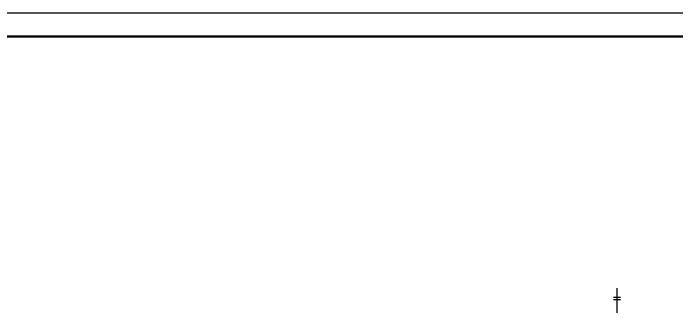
# Model space of a CAD drawing. Extents: x -812054 to 22247, y -644080 to 1003627.
# Drawn here: x -252671 to -224098, y -278176 to -265552 of the extents above; entities that cross this region are included whole.
import ezdxf

# ---------------------------------------------------------------- set-up
doc = ezdxf.new("R2010")
doc.units = 0
doc.header["$LTSCALE"] = 1000
doc.linetypes.add('CENTER', pattern=[2, 1.25, -0.25, 0.25, -0.25])
doc.layers.get('0').update_dxf_attribs({"linetype": 'CONTINUOUS'})
doc.layers.add('-TK', color=7, linetype='CONTINUOUS')
doc.layers.add('THIN', color=7, linetype='CONTINUOUS')

# ---------------------------------------------------------------- blocks, each defined once
blk = doc.blocks.new('A1')
blk.add_lwpolyline([(0, 59400), (0, 0), (84100, 0), (84100, 59400)], close=True)
at = {"const_width": 100}
blk.add_lwpolyline([(2500, 58400), (2500, 1000), (83100, 1000), (83100, 58400)], close=True, dxfattribs=at)

msp = doc.modelspace()

# ---------------------------------------------------------------- linework, layer by layer
at = {"layer": 'THIN', "linetype": 'CENTER'}
msp.add_line((-226671.34, -277382.63), (-226671.34, -301249.55), dxfattribs=at)
at = {"layer": 'THIN'}
for p, q in [((-226521.34, -277785.86), (-226821.34, -277785.86)), ((-226521.34, -277885.86), (-226821.34, -277885.86))]:
    msp.add_line(p, q, dxfattribs=at)

# ---------------------------------------------------------------- block references
at = {"layer": '-TK'}
msp.add_blockref('A1', (-267613.63, -324951.87), dxfattribs=at)

doc.saveas('drawing.dxf')
